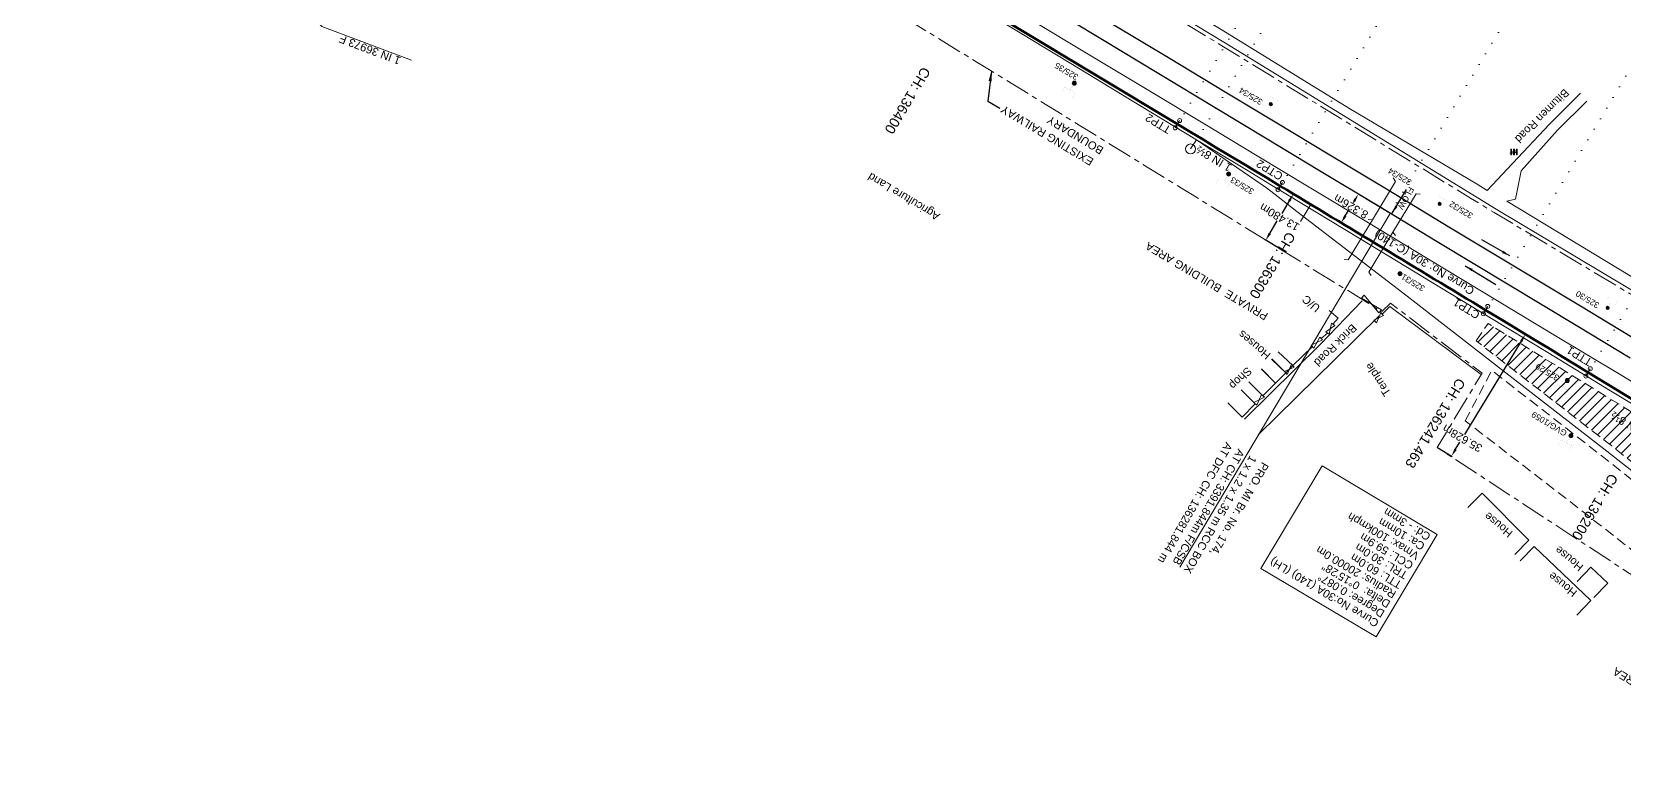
# Model space of a CAD drawing. Header units: metres. Extents: x 560405 to 1249476, y 3385111 to 6787087.
# Drawn here: x 623097.1 to 623495.1, y 3394075.4 to 3394258.8 of the extents above; entities that cross this region are included whole.
import ezdxf

# ---------------------------------------------------------------- set-up
doc = ezdxf.new("R2010")
doc.units = ezdxf.units.M
doc.header["$MEASUREMENT"] = 0
doc.header["$PDSIZE"] = 0.05
for name, pattern in [('ACAD_ISO07W100', [3, 0, -3]), ('CENTER', [2, 1.25, -0.25, 0.25, -0.25]), ('DASHED', [0.75, 0.5, -0.25])]:
    doc.linetypes.add(name, pattern=pattern)
doc.layers.get('Defpoints').update_dxf_attribs({"color": 5, "lineweight": 0})
for name, color, linetype, lineweight in [('Cardinal_Leader', 10, 'Continuous', 0), ('Commercial Building Pucca', 7, 'Continuous', 13), ('Compound Wall', 7, 'Continuous', 13), ('DOTED LINE', 7, 'ACAD_ISO07W100', 18), ('EXISTING BRIDGE DETAILS', 7, 'Continuous', 0), ('Existing IR Track', 143, 'Continuous', 0), ('Existing Railway Boundary', 7, 'CENTER', 0), ('flow direction', 7, 'Continuous', 0), ('Gate', 7, 'Continuous', 13), ('Govt buliding', 7, 'Continuous', 13), ('OHE MAST', 7, 'Continuous', 0), ('OHE MAST TEXT', 7, 'Continuous', 0), ('Parking Area', 7, 'Continuous', 13), ('Proposed Chainage', 10, 'Continuous', 0), ('Proposed Curve_Details', 10, 'Continuous', 0), ('PROPOSED DFCC TRACK', 1, 'Continuous', 0), ('PROPOSED GRADES IN PLAN', 10, 'Continuous', 0), ('Proposed TPTC Chainages', 10, 'Continuous', 0), ('Residential Building Pucca', 7, 'Continuous', 13), ('Side Details', 7, 'Continuous', 13), ('Subroad Edge', 34, 'Continuous', 0), ('Text', 7, 'Continuous', 0), ('Transformer', 7, 'Continuous', 13)]:
    doc.layers.add(name, color=color, linetype=linetype, lineweight=lineweight)
doc.layers.add('Dimension', color=10, linetype='Continuous')
doc.layers.add('OP-3 CH UP', color=7, linetype='Continuous')
doc.styles.add('ARIAL', font='arial.ttf')
doc.styles.get("Standard").update_dxf_attribs({"font": 'arial.ttf'})
doc.styles.add('Style-Arial', font='arial.ttf')
doc.dimstyles.new('ISO-25', dxfattribs={"dimtxt": 2.5, "dimasz": 2.5, "dimexe": 1.25, "dimexo": 0.625, "dimtad": 1, "dimdec": 3, "dimtxsty": 'Standard', "dimcen": 2.5, "dimadec": 0, "dimazin": 0, "dimtfac": 1, "dimtdec": 3, "dimtmove": 0, "dimatfit": 3, "dimfxl": 1, "dimarcsym": 0})
doc.dimstyles.get("Standard").update_dxf_attribs({"dimtxt": 2.5, "dimasz": 2.5, "dimexe": 0.18, "dimexo": 0.0625, "dimgap": 0.09, "dimtad": 0, "dimtih": 1, "dimtoh": 1, "dimdec": 3, "dimzin": 0, "dimdsep": 46, "dimtxsty": 'Standard', "dimcen": 0.09, "dimaunit": 1, "dimadec": 4, "dimazin": 0, "dimtfac": 1, "dimtdec": 3, "dimtofl": 0, "dimtmove": 0, "dimatfit": 3, "dimfxl": 1, "dimtolj": 1, "dimtzin": 0, "dimarcsym": 0})

# ---------------------------------------------------------------- blocks, each defined once
blk = doc.blocks.new('*D9')
at = {"layer": 'Defpoints', "color": 0, "lineweight": 9, "transparency": 16777216}
for p in [(623428.6170079524, 3394218.263405902), (623436.5714836374, 3394213.47607288), (623432.2781755372, 3394206.342452818)]:
    blk.add_point(p, dxfattribs=at)
at = {"layer": 'Dimension', "color": 0, "lineweight": -2, "transparency": 16777216}
for p, q in [((623427.585697192, 3394216.549813735), (623427.3566238331, 3394216.169192948)), ((623436.5179338822, 3394213.508301342), (623428.4627846575, 3394218.356223871)), ((623425.3550106126, 3394212.843378007), (623426.2097941635, 3394214.263658347)), ((623432.224625782, 3394206.374681279), (623424.1694765573, 3394211.222603808))]:
    blk.add_line(p, q, dxfattribs=at)
at = {"layer": 'Dimension', "color": 0, "lineweight": 9, "transparency": 16777216}
for points in [[(623427.3000984977, 3394216.721698862), (623427.8712958865, 3394216.377928609), (623428.6170079524, 3394218.263405902)], [(623425.0694119183, 3394213.015263134), (623425.6406093071, 3394212.67149288), (623424.3236998522, 3394211.12978584)]]:
    blk.add_solid(points, dxfattribs=at)
at = {"layer": 'Dimension', "color": 0, "lineweight": 0, "transparency": 16777216, "insert": (623426.7832089984, 3394215.216425647), "char_height": 2, "attachment_point": 5, "rotation": 150}
blk.add_mtext('\\A1;8.326m', dxfattribs=at)
blk = doc.blocks.new('GT')
at = {"layer": 'Gate'}
for p, q in [((-0.5, -0.5), (-0.5, 0.5)), ((-0.5, 0.5), (0.5, -0.5)), ((0.5, 0.5), (0.5, -0.5))]:
    blk.add_line(p, q, dxfattribs=at)
at = {"layer": 'Gate', "flags": 128}
blk.add_lwpolyline([(0.5, 0.5), (-0.5, -0.5)], dxfattribs=at)
blk = doc.blocks.new('TRF')
at = {"extrusion": (0, 0, -1)}
blk.add_hatch(color=256, dxfattribs=at).paths.add_polyline_path([(0.1767582266911631, -0.3942272861750098), (-0.9752553495927714, 0.08765013104130048), (-0.2196060006826883, -0.03907362920290325), (-0.3825527124572545, 0.4221880746335955), (0.9770701157394797, -0.2905145744298352), (-0.0239549137186259, 0.03747935457795393)])
for p, q in [((-0.6932406839041505, 0.721626304948586), (-0.6932406839041505, -0.721626304948586)), ((-0.519023129818379, 0.721626304948586), (-0.6932406839041505, 0.721626304948586)), ((-0.519023129818379, -0.721626304948586), (-0.519023129818379, 0.721626304948586)), ((0, 0.721626304948586), (0, -0.721626304948586)), ((0.1742175541585311, 0.721626304948586), (0, 0.721626304948586)), ((0.1742175541585311, -0.721626304948586), (0.1742175541585311, 0.721626304948586)), ((0.6965072630991926, 0.721626304948586), (0.6965072630991926, -0.721626304948586)), ((0.8707248171849642, 0.721626304948586), (0.6965072630991926, 0.721626304948586)), ((0.8707248171849642, -0.721626304948586), (0.8707248171849642, 0.721626304948586)), ((-0.6932406839041505, -0.721626304948586), (-0.519023129818379, -0.721626304948586)), ((0, -0.721626304948586), (0.1742175541585311, -0.721626304948586)), ((0.6965072630991926, -0.721626304948586), (0.8707248171849642, -0.721626304948586))]:
    blk.add_line(p, q)
at = {"flags": 128}
blk.add_lwpolyline([(0.2196060006826883, -0.03907362920290325), (0.3825527124572545, 0.4221880746335955), (-0.9770701157394797, -0.2905145744298352), (0.0239549137186259, 0.03747935457795393), (-0.1767582266911631, -0.3942272861750098), (0.9752553495927714, 0.08765013104130048), (0.2196060006826883, -0.03907362920290325)], close=True, dxfattribs=at)
blk = doc.blocks.new('OHE MAST')
h = blk.add_hatch(color=256)
edge = h.paths.add_edge_path()
edge.add_arc((0, 0), 0.4115136487034073, 0, 360)
at = {"lineweight": 13, "const_width": 0.008, "flags": 128}
for points in [[(1.200000000093132, 2.8), (1.200000000093132, 1.6), (-1.199999999906868, 1.6), (-1.199999999906868, 2.8)], [(9.313225746154786e-11, 1.6), (0, 0)]]:
    blk.add_lwpolyline(points, dxfattribs=at)
blk.add_circle((0, 0), 0.4115136487034073)
blk = doc.blocks.new('*D68')
at = {"layer": 'Defpoints', "color": 0, "lineweight": 9, "transparency": 16777216}
for p in [(623412.3796749451, 3394218.323770304), (623416.7319060299, 3394215.719952322), (623409.8111589593, 3394204.152058275)]:
    blk.add_point(p, dxfattribs=at)
at = {"layer": 'Dimension', "color": 0, "lineweight": -2, "transparency": 16777216}
for p, q in [((623411.3528649717, 3394216.607477415), (623409.4901885147, 3394213.494049966)), ((623416.6782718771, 3394215.752040133), (623412.2252085852, 3394218.416183201)), ((623406.485737848, 3394208.472169145), (623408.3484143048, 3394211.585596594)), ((623409.7575248065, 3394204.184146087), (623405.3044615146, 3394206.848289154))]:
    blk.add_line(p, q, dxfattribs=at)
at = {"layer": 'Dimension', "color": 0, "lineweight": 9, "transparency": 16777216}
for points in [[(623411.0668161571, 3394216.778612411), (623411.6389137863, 3394216.43634242), (623412.3796749451, 3394218.323770304)], [(623406.1996890333, 3394208.643304141), (623406.7717866625, 3394208.30103415), (623405.4589278746, 3394206.755876257)]]:
    blk.add_solid(points, dxfattribs=at)
at = {"layer": 'Dimension', "color": 0, "lineweight": 0, "transparency": 16777216, "insert": (623408.9193014092, 3394212.539823281), "char_height": 2, "attachment_point": 5, "rotation": 150}
blk.add_mtext('\\A1;13.480m', dxfattribs=at)
blk = doc.blocks.new('*D97')
at = {"layer": 'Defpoints', "color": 0, "lineweight": 9, "transparency": 16777216}
for p in [(623466.8258189252, 3394185.434459459), (623470.3829859307, 3394183.275620807), (623448.3410998343, 3394154.976772036)]:
    blk.add_point(p, dxfattribs=at)
at = {"layer": 'Dimension', "color": 0, "lineweight": -2, "transparency": 16777216}
for p, q in [((623466.8792489404, 3394185.402032873), (623470.5368643741, 3394183.182232239)), ((623469.3453351781, 3394181.565860322), (623455.1778916894, 3394158.221845018)), ((623452.9359175924, 3394154.52769387), (623454.0239262711, 3394156.320430242)), ((623448.3945298495, 3394154.94434545), (623452.0521452832, 3394152.724544817))]:
    blk.add_line(p, q, dxfattribs=at)
at = {"layer": 'Dimension', "color": 0, "lineweight": 9, "transparency": 16777216}
for points in [[(623469.0603750972, 3394181.738802114), (623469.6302952587, 3394181.39291853), (623470.3829859307, 3394183.275620807)], [(623452.6509575115, 3394154.700635661), (623453.220877673, 3394154.354752077), (623451.8982668398, 3394152.817933384)]]:
    blk.add_solid(points, dxfattribs=at)
at = {"layer": 'Dimension', "color": 0, "lineweight": 0, "transparency": 16777216, "insert": (623454.6009089802, 3394157.27113763), "char_height": 2, "attachment_point": 5, "rotation": 150}
blk.add_mtext('\\A1;35.628m', dxfattribs=at)

msp = doc.modelspace()

# ---------------------------------------------------------------- hatches: boundary and pattern name
at = {"lineweight": 18}
h = msp.add_hatch(color=3, dxfattribs=at)
edge = h.paths.add_edge_path()
edge.add_arc((623357.6093719454, 3394246.01010597), 0.514392060879259, 0, 360)
h = msp.add_hatch(color=3, dxfattribs=at)
edge = h.paths.add_edge_path()
edge.add_arc((623396.1829607941, 3394223.317265924), 0.514392060879259, 0, 360)
h = msp.add_hatch(color=3, dxfattribs=at)
edge = h.paths.add_edge_path()
edge.add_arc((623439.0309902263, 3394198.40465457), 0.514392060879259, 0, 360)
h = msp.add_hatch(color=3, dxfattribs=at)
edge = h.paths.add_edge_path()
edge.add_arc((623480.8366109167, 3394171.731099901), 0.514392060879259, 0, 360)
h = msp.add_hatch(color=3, dxfattribs=at)
edge = h.paths.add_edge_path()
edge.add_arc((623481.7518559737, 3394157.940308616), 0.514392060879259, 0, 360)
at = {"layer": 'Govt buliding', "linetype": 'ByBlock', "lineweight": 9, "ltscale": 5}
h = msp.add_hatch(dxfattribs=at)
h.set_pattern_fill('ANSI31', color=3, scale=15)
h.set_pattern_definition([(45, (0, 0), (-1.325825214724777, 1.325825214724777), [])])
h.paths.add_polyline_path([(623458.0680152801, 3394181.622502176), (623461.0571042179, 3394185.984876989), (623475.1363684746, 3394177.247838519), (623503.1398437732, 3394160.042306666), (623502.661579722, 3394159.165865742), (623504.6943181307, 3394158.101699348), (623505.2726488577, 3394158.766575351), (623519.4121443074, 3394149.102906293), (623527.1370616268, 3394143.068639508), (623526.5192566382, 3394142.304623176), (623528.196140881, 3394141.175660041), (623528.7290472529, 3394141.781754964), (623556.86400936, 3394118.367936787), (623616.082105588, 3394062.750831339), (623629.1186178749, 3394051.296045637), (623640.1208792871, 3394042.485562772), (623645.5871754248, 3394038.33802173), (623641.6708987512, 3394032.658253138), (623635.9844496456, 3394037.428216964), (623625.387178572, 3394046.531634307), (623611.9735666673, 3394058.139310468), (623550.429601203, 3394108.930259578), (623518.7904525016, 3394134.148665678), (623491.9433651915, 3394155.380550733)])
h.paths.add_polyline_path([(623658.8212379564, 3394029.38494824), (623657.7900551736, 3394027.649811267), (623654.614783759, 3394026.07348093), (623652.921991836, 3394029.059050402), (623654.7809827263, 3394032.131150343), (623647.6503977772, 3394036.97788063), (623645.6039547437, 3394038.374896341), (623641.6668080915, 3394032.631570784), (623644.1940056148, 3394030.405288259), (623664.1129628763, 3394013.121254528), (623689.0677309616, 3393992.470781322), (623713.307707263, 3393974.817618228), (623784.8402257072, 3393927.129850082), (623810.2693961823, 3393910.517230429), (623832.5840926196, 3393901.945806678), (623862.5122355503, 3393887.266174052), (623890.912714417, 3393892.838603091), (623889.817035122, 3393909.304277948), (623884.2944139183, 3393905.332340769), (623859.3246408765, 3393911.106499647), (623830.0023638975, 3393927.407153139), (623825.8357356987, 3393920.576801611), (623821.7025972786, 3393922.947309389), (623825.6295488635, 3393929.838060625), (623823.2756347893, 3393931.146633548), (623798.737409841, 3393944.84215207), (623743.6271722581, 3393976.499087375), (623743.1984901079, 3393976.752178536), (623740.6945711614, 3393972.714788428), (623736.6761683214, 3393975.332079706), (623738.9863329546, 3393979.239008807), (623724.2904264034, 3393987.915376742), (623696.4610217583, 3394004.969812001), (623669.8452939779, 3394021.891786516)])

# ---------------------------------------------------------------- linework, layer by layer
at = {"color": 3, "lineweight": 18, "const_width": 0.009999999999999998, "flags": 128}
for points in [[(623354.5217977841, 3394243.781454854), (623355.2938873933, 3394245.067486593), (623357.8659508727, 3394243.523307375), (623357.0938612635, 3394242.237275635)], [(623356.579919133, 3394244.295396984), (623357.6093719454, 3394246.01010597)], [(623393.0953866328, 3394221.088614807), (623393.867476242, 3394222.374646547), (623396.4395397214, 3394220.830467329), (623395.6674501122, 3394219.544435589)], [(623395.1535079817, 3394221.602556938), (623396.1829607941, 3394223.317265924)], [(623435.9434160651, 3394196.176003454), (623436.7155056742, 3394197.462035194), (623439.2875691536, 3394195.917855975), (623438.5154795444, 3394194.631824235)], [(623438.0015374139, 3394196.689945584), (623439.0309902263, 3394198.40465457)], [(623477.7490367554, 3394169.502448784), (623478.5211263646, 3394170.788480524), (623481.0931898439, 3394169.244301306), (623480.3211002348, 3394167.958269566)], [(623479.8071581043, 3394170.016390915), (623480.8366109167, 3394171.731099901)], [(623478.6642818125, 3394155.711657499), (623479.4363714217, 3394156.997689239), (623482.008434901, 3394155.453510021), (623481.2363452918, 3394154.167478281)], [(623480.7224031613, 3394156.22559963), (623481.7518559737, 3394157.940308616)]]:
    msp.add_lwpolyline(points, dxfattribs=at)
at = {"color": 3, "lineweight": 18}
for centre in [(623357.6093719454, 3394246.01010597), (623396.1829607941, 3394223.317265924), (623439.0309902263, 3394198.40465457), (623480.8366109167, 3394171.731099901), (623481.7518559737, 3394157.940308616)]:
    msp.add_circle(centre, 0.514392060879259, dxfattribs=at)
at = {"layer": 'Cardinal_Leader', "linetype": 'Continuous', "lineweight": 13}
for p, q in [((623382.8522281876, 3394234.861563475), (623383.940304268, 3394236.682322013)), ((623408.5623381318, 3394219.402255546), (623409.6504142123, 3394221.223014084)), ((623459.8684549829, 3394188.412475342), (623460.9565310633, 3394190.233233881)), ((623485.5165691314, 3394172.850529397), (623486.6046452118, 3394174.671287936))]:
    msp.add_line(p, q, dxfattribs=at)
for centre in [(623383.940304268, 3394236.682322013), (623382.8522281876, 3394234.861563475), (623408.5623381318, 3394219.402255546), (623409.6504142123, 3394221.223014084), (623459.8684549829, 3394188.412475342), (623460.9565310633, 3394190.233233881), (623485.5165691314, 3394172.850529397), (623486.6046452118, 3394174.671287936)]:
    msp.add_circle(centre, 0.5, dxfattribs=at)
at = {"layer": 'Commercial Building Pucca', "flags": 128}
msp.add_lwpolyline([(623399.3165988425, 3394169.414517052), (623402.8510495354, 3394165.879445066), (623399.5600111273, 3394162.588985061), (623396.0255604343, 3394166.124057047)], dxfattribs=at)
at = {"layer": 'Compound Wall', "lineweight": 20, "flags": 128}
for points in [[(623422.2810687433, 3394185.769806634), (623423.5951900388, 3394187.315135177), (623421.301736129, 3394189.238556449)], [(623434.0321374411, 3394188.968926551), (623434.5664769238, 3394188.291255734), (623436.5039265131, 3394190.214386586), (623459.3590578042, 3394173.252966736)], [(623412.2342791742, 3394175.43853905), (623417.1588110629, 3394180.186929211)], [(623419.3310095023, 3394182.209606808), (623420.8941627209, 3394183.578186001)]]:
    msp.add_lwpolyline(points, dxfattribs=at)
at = {"layer": 'Compound Wall', "flags": 128}
for points in [[(623422.2810687433, 3394185.769806634), (623423.5951900388, 3394187.315135177), (623421.301736129, 3394189.238556449)], [(623434.0321374411, 3394188.968926551), (623434.5664769238, 3394188.291255734), (623436.5039265131, 3394190.214386586), (623459.3590578042, 3394173.252966736)], [(623412.2342791742, 3394175.43853905), (623417.1588110629, 3394180.186929211)], [(623419.3310095023, 3394182.209606808), (623420.8941627209, 3394183.578186001)]]:
    msp.add_lwpolyline(points, dxfattribs=at)
at = {"layer": 'DOTED LINE', "color": 1, "linetype": 'ACAD_ISO07W100', "lineweight": 18}
for p, q in [((623383.5044107252, 3394235.70991367), (623462.9355586021, 3394368.553814527)), ((623409.2145206694, 3394220.250605741), (623488.6818750221, 3394353.155059789)), ((623460.5206370357, 3394189.260825831), (623540.1218034229, 3394322.389072599)), ((623486.168751669, 3394173.698879593), (623565.8676595181, 3394306.99059318))]:
    msp.add_line(p, q, dxfattribs=at)
at = {"layer": 'DOTED LINE', "color": 3, "linetype": 'ACAD_ISO07W100', "lineweight": 18}
msp.add_line((623388.2647899864, 3394231.795869887), (623468.1658191748, 3394365.425619469), dxfattribs=at)
at = {"layer": 'DOTED LINE', "linetype": 'ACAD_ISO07W100', "lineweight": 18}
msp.add_line((623436.571483637, 3394213.476072879), (623503.0936098455, 3394324.730397852), dxfattribs=at)
at = {"layer": 'EXISTING BRIDGE DETAILS', "linetype": 'Continuous', "lineweight": 0, "flags": 128}
msp.add_lwpolyline([(623436.5714836373, 3394213.47607288), (623383.986745983, 3394125.109156886)], dxfattribs=at)
at = {"layer": 'Existing IR Track', "color": 3, "linetype": 'ByBlock', "lineweight": 18, "ltscale": 5}
msp.add_line((623388.156645489, 3394231.857898961), (623386.6786709739, 3394229.582826375), dxfattribs=at)
at = {"layer": 'Existing IR Track', "color": 0, "lineweight": 25, "flags": 128}
for points in [[(623498.9451109372, 3394181.332558323), (623484.1224369826, 3394190.272020248), (623468.2942980247, 3394199.806617048), (623451.2428613177, 3394210.078124555), (623436.034592228, 3394219.265336087), (623421.4774508027, 3394228.059204839), (623408.2734488222, 3394236.010052959), (623395.3104866368, 3394243.815733762), (623381.1294517416, 3394252.333638309), (623367.0607036196, 3394260.785375041), (623351.5872233054, 3394270.115437117), (623336.2021654539, 3394279.392183177), (623319.4197779399, 3394289.458168398), (623302.7674582918, 3394299.446099759), (623285.8057271014, 3394309.628632446), (623268.8587253853, 3394319.802322726), (623252.4539103071, 3394329.694487956), (623234.2885045728, 3394340.616855528), (623218.6493745635, 3394350.020241834), (623202.2518657984, 3394359.889084416), (623185.7558990519, 3394369.817201674), (623170.685280428, 3394378.882504553), (623155.4348915105, 3394388.055932587), (623148.0363806798, 3394392.509284088)], [(623496.5432203303, 3394177.344067806), (623483.4488954392, 3394185.241247759), (623465.8918365845, 3394195.818176899), (623448.3360746335, 3394206.395654611), (623433.616388593, 3394215.254571507), (623418.897866169, 3394224.112791971), (623405.8624373807, 3394232.00304524), (623392.8243810043, 3394239.894887196), (623378.7372992904, 3394248.363042777), (623364.6306826121, 3394256.844173355), (623349.2120135631, 3394266.169269849), (623333.7909979534, 3394275.495783924), (623317.0747321502, 3394285.562069289), (623300.3598686918, 3394295.627474268), (623283.5005263787, 3394305.79868339), (623266.6407072449, 3394315.970177799), (623247.6881429115, 3394327.393063248), (623232.0002598757, 3394336.819655931), (623216.3135776536, 3394346.24552641), (623199.9609068302, 3394356.085328638), (623183.6076030878, 3394365.925512148), (623168.3927687891, 3394375.077596519), (623153.1780955123, 3394384.229584922), (623148.9028149341, 3394386.799256149)]]:
    msp.add_lwpolyline(points, dxfattribs=at)
at = {"layer": 'Existing IR Track', "color": 3, "lineweight": 18, "ltscale": 5, "flags": 128}
for points in [[(623507.2347956186, 3394165.253080193), (623494.0384571789, 3394173.191963363), (623478.282206681, 3394182.670874594), (623463.3909649737, 3394191.663503902), (623446.1587083993, 3394202.069831699), (623431.120845053, 3394211.112827645), (623416.2852051321, 3394220.034120963), (623403.3519342851, 3394227.836302091), (623390.2412052166, 3394235.745532766), (623376.2174039899, 3394244.179860362), (623361.9306751294, 3394252.773610392), (623346.667839191, 3394261.951494585), (623330.7690646386, 3394271.511838042), (623314.5292601492, 3394281.332379617), (623297.8875563799, 3394291.394042275), (623280.6992991335, 3394301.191345633), (623263.619249578, 3394310.900861629), (623250.693801384, 3394317.150750711), (623248.3289515141, 3394318.242263142), (623228.667762032, 3394328.81556458)], [(623504.6081954942, 3394161.292160103), (623491.6257915806, 3394169.176041076), (623475.9589386209, 3394178.690118241), (623461.038778805, 3394187.756749666), (623428.8167273011, 3394207.28167982), (623414.4595965779, 3394215.952908947), (623406.5078788453, 3394220.826894775), (623401.0894978985, 3394224.083887288), (623388.156645489, 3394231.857898961), (623373.9890550671, 3394240.47087954), (623359.0722168451, 3394249.540538401), (623344.5091646746, 3394258.36339786), (623328.4202700611, 3394268.110592558)], [(623809.1438003819, 3393908.775179293), (623782.06792042, 3393926.901374321), (623731.8703738687, 3393960.171133539), (623712.2911921886, 3393973.383111793), (623689.7495871636, 3393989.820404795), (623663.8868034903, 3394011.03271835), (623643.2631010534, 3394028.858805479), (623624.7971180639, 3394044.832206314), (623604.959014571, 3394061.924895937), (623578.998838786, 3394083.601940108), (623552.592585447, 3394105.185923439), (623517.7225915947, 3394132.8203357), (623490.6996134087, 3394154.061613282), (623462.919447987, 3394175.651973695), (623440.7907308077, 3394192.78738604), (623413.2762678739, 3394213.946348425), (623408.5689926709, 3394217.587988138), (623405.6454589413, 3394219.835959021), (623388.156645489, 3394231.857898961)]]:
    msp.add_lwpolyline(points, dxfattribs=at)
at = {"layer": 'Existing IR Track', "color": 3, "linetype": 'ByBlock', "lineweight": 18, "ltscale": 5}
msp.add_circle((623386.6786709739, 3394229.582826375), 1.248711153502879, dxfattribs=at)
at = {"layer": 'Existing Railway Boundary', "color": 36, "lineweight": 20, "ltscale": 5, "flags": 128}
for points in [[(624082.2371695788, 3393876.921731371), (623994.8138050494, 3393929.607001723), (623900.9850642501, 3393986.069471954), (623823.028212359, 3394031.635950196), (623721.9958888824, 3394090.938696089), (623703.5820726731, 3394071.720798795), (623686.317371346, 3394080.898709184), (623656.2731703223, 3394098.554994957), (623627.6506196207, 3394115.883566867), (623596.3992203777, 3394133.771159018), (623561.6082921373, 3394154.580085846), (623519.2318422336, 3394180.278673619), (623495.4508914911, 3394194.045060242), (623462.5543491652, 3394213.710776341), (623456.6765889651, 3394217.301238475), (623394.9081280845, 3394255.128920462), (623364.5309454349, 3394273.60224325), (623333.4731016476, 3394292.888719044), (623302.854263835, 3394310.205577276), (623273.9451289517, 3394327.717889267), (623208.1342588778, 3394368.658706711), (623199.8718758787, 3394371.727997328), (623158.3770653843, 3394398.369207371), (623154.667221283, 3394400.557080649)], [(623255.5707045977, 3394299.111479307), (623434.4520046992, 3394188.98171626)], [(623896.7308838094, 3393859.431307592), (623890.283055863, 3393862.922006265), (623831.2931557187, 3393899.529088842), (623813.4381070813, 3393874.849733418), (623799.0092650767, 3393884.323155005), (623768.0369889155, 3393904.270697068), (623727.110208591, 3393929.366827171), (623684.5072687882, 3393956.020945671), (623638.7858217676, 3393984.454269639), (623582.9856188457, 3394019.019746067), (623573.99594478, 3394028.086076182), (623584.2243217794, 3394038.282289643), (623600.4930299452, 3394054.930070755), (623586.6102661112, 3394063.649121384), (623555.5992213528, 3394082.962753391), (623536.8330694396, 3394094.650284562), (623516.3188068263, 3394109.430171281), (623509.1113805786, 3394115.17168313), (623448.3410998342, 3394154.976772036), (623459.532514897, 3394173.540691158), (623436.6743782178, 3394191.060989248), (623434.4520046989, 3394188.981716259)]]:
    msp.add_lwpolyline(points, dxfattribs=at)
at = {"layer": 'OP-3 CH UP', "color": 40, "lineweight": 9, "true_color": 0xf8d731}
for radius in [8763.390204008203, 8182.523579919245, 7294.120923781302]:
    msp.add_circle((624059.7714463129, 3393874.418761324), radius, dxfattribs=at)
at = {"layer": 'Parking Area', "color": 3, "linetype": 'DASHED', "lineweight": 18, "ltscale": 5, "flags": 128}
for points in [[(623458.0680152801, 3394181.622502176), (623461.0571042179, 3394185.984876989), (623475.1363684746, 3394177.247838519), (623503.1398437732, 3394160.042306666), (623502.661579722, 3394159.165865742), (623504.6943181307, 3394158.101699348), (623505.2726488577, 3394158.766575351), (623519.4121443074, 3394149.102906293), (623527.1370616268, 3394143.068639508), (623526.5192566382, 3394142.304623176), (623528.196140881, 3394141.175660041), (623528.7290472529, 3394141.781754964), (623556.86400936, 3394118.367936787), (623616.082105588, 3394062.750831339), (623629.1186178749, 3394051.296045637), (623640.1208792871, 3394042.485562772), (623645.5871754248, 3394038.33802173), (623641.6708987512, 3394032.658253138), (623635.9844496456, 3394037.428216964), (623625.387178572, 3394046.531634307), (623611.9735666673, 3394058.139310468), (623550.429601203, 3394108.930259578), (623518.7904525016, 3394134.148665678), (623491.9433651915, 3394155.380550733), (623458.0680152801, 3394181.622502176)], [(623458.0680152801, 3394181.622502176), (623461.0571042179, 3394185.984876989), (623475.1363684746, 3394177.247838519), (623503.1398437732, 3394160.042306666), (623502.661579722, 3394159.165865742), (623504.6943181307, 3394158.101699348), (623505.2726488577, 3394158.766575351), (623519.4121443074, 3394149.102906293), (623527.1370616268, 3394143.068639508), (623526.5192566382, 3394142.304623176), (623528.196140881, 3394141.175660041), (623528.7290472529, 3394141.781754964), (623556.86400936, 3394118.367936787), (623616.082105588, 3394062.750831339), (623629.1186178749, 3394051.296045637), (623640.1208792871, 3394042.485562772), (623645.5871754248, 3394038.33802173), (623641.6708987512, 3394032.658253138), (623635.9844496456, 3394037.428216964), (623625.387178572, 3394046.531634307), (623611.9735666673, 3394058.139310468), (623550.429601203, 3394108.930259578), (623518.7904525016, 3394134.148665678), (623491.9433651915, 3394155.380550733), (623458.0680152801, 3394181.622502176)], [(623455.3614494539, 3394161.626129474), (623462.0061193145, 3394174.229816271), (623489.547746688, 3394152.817614817), (623516.7796708356, 3394131.318369302), (623550.8783141318, 3394104.263358652), (623582.104855837, 3394078.78150673), (623599.176733413, 3394064.493969347), (623605.1359527697, 3394059.504169819), (623600.7860949403, 3394055.146098439), (623595.3785906112, 3394058.502765552), (623576.1193744228, 3394070.50393181), (623543.3946115208, 3394092.408330163), (623507.3355702875, 3394121.296254378), (623481.0956626473, 3394141.810980569), (623455.3614494539, 3394161.626129474)], [(623455.3614494539, 3394161.626129474), (623462.0061193145, 3394174.229816271), (623489.547746688, 3394152.817614817), (623516.7796708356, 3394131.318369302), (623550.8783141318, 3394104.263358652), (623582.104855837, 3394078.78150673), (623599.176733413, 3394064.493969347), (623605.1359527697, 3394059.504169819), (623600.7860949403, 3394055.146098439), (623595.3785906112, 3394058.502765552), (623576.1193744228, 3394070.50393181), (623543.3946115208, 3394092.408330163), (623507.3355702875, 3394121.296254378), (623481.0956626473, 3394141.810980569), (623455.3614494539, 3394161.626129474)]]:
    msp.add_lwpolyline(points, close=True, dxfattribs=at)
at = {"layer": 'Proposed Chainage', "linetype": 'Continuous', "lineweight": 0, "flags": 128}
msp.add_lwpolyline([(623414.1513060736, 3394211.437370874), (623416.7319060301, 3394215.719952323)], dxfattribs=at)
at = {"layer": 'Proposed Curve_Details'}
msp.add_lwpolyline([(623433.0836856388, 3394107.646760149), (623404.2658242302, 3394124.754949792), (623419.5408401837, 3394150.370323475), (623448.3587015924, 3394133.262133833)], close=True, dxfattribs=at)
at = {"layer": 'PROPOSED DFCC TRACK', "color": 1, "linetype": 'Continuous', "lineweight": 50, "flags": 128}
msp.add_lwpolyline([(623885.9910178563, 3393930.967058367), (623486.0606071716, 3394173.760908667), (623482.8550395165, 3394175.706960376), (623479.6494689924, 3394177.652911009), (623476.4438072556, 3394179.598711377), (623473.2380087133, 3394181.544286344), (623470.0320277885, 3394183.489560758), (623466.8258189253, 3394185.434459459), (623463.6193365945, 3394187.378907269), (623460.4124925383, 3394189.322854905, 0.000749237953377329), (623409.106376172, 3394220.312634815), (623405.8933730838, 3394222.24638567), (623402.680095625, 3394224.179583589), (623399.4665463408, 3394226.112329624), (623396.2527705863, 3394228.044699059), (623393.0388136859, 3394229.976767195), (623389.8247209446, 3394231.908609346), (623386.6105376512, 3394233.840300834), (623383.3962662278, 3394235.771942744), (623142.9417009781, 3394380.273742654)], format="xyb", dxfattribs=at)
at = {"layer": 'PROPOSED DFCC TRACK', "color": 7, "linetype": 'Continuous', "lineweight": 20, "flags": 128}
for points in [[(623437.2831874215, 3394222.348376196), (623437.890448771, 3394221.488724671), (623432.1163248523, 3394211.892766921), (623431.068334121, 3394211.990145144)], [(623444.0754406545, 3394218.26131028), (623443.0314905993, 3394218.395233291), (623437.2573666807, 3394208.799275541), (623437.8646280302, 3394207.939624016)]]:
    msp.add_lwpolyline(points, dxfattribs=at)
at = {"layer": 'PROPOSED DFCC TRACK', "linetype": 'Continuous', "lineweight": 20, "flags": 128}
for points in [[(623432.1163248523, 3394211.892766921), (623426.0897070016, 3394201.877192077), (623425.0417162701, 3394201.974570299)], [(623437.2573666807, 3394208.799275541), (623431.2307488299, 3394198.783700697), (623431.8380101793, 3394197.924049172)]]:
    msp.add_lwpolyline(points, dxfattribs=at)
at = {"layer": 'PROPOSED GRADES IN PLAN', "linetype": 'Continuous', "lineweight": 0, "flags": 128}
msp.add_lwpolyline([(623191.9711481177, 3394251.734773372), (623169.5752079196, 3394260.202735692), (623153.8636613633, 3394275.62639288)], dxfattribs=at)
at = {"layer": 'Residential Building Pucca', "flags": 128}
for points in [[(623406.9754369226, 3394177.1598379), (623410.4919044113, 3394173.606876875), (623407.9389980974, 3394171.080192233), (623404.4225306088, 3394174.633153257)], [(623408.6123416714, 3394178.883919199), (623412.2342791742, 3394175.43853905), (623410.4919044113, 3394173.606876875), (623406.8699669085, 3394177.052257023)], [(623404.3836741719, 3394174.594270694), (623407.9389980974, 3394171.080192233), (623404.779715151, 3394167.883828129), (623401.2243912251, 3394171.39790659)], [(623456.0044625896, 3394139.997667266), (623459.5375310673, 3394143.534120683), (623471.2567362895, 3394131.826132578), (623467.7236678117, 3394128.28967916)], [(623469.1069384519, 3394126.66763126), (623472.5639656953, 3394130.278453643), (623486.7051125712, 3394116.739618213), (623483.2480853278, 3394113.128795831)], [(623483.2934242665, 3394121.477002705), (623486.7447442563, 3394125.093280623), (623490.9518324005, 3394121.078100445), (623487.5005124108, 3394117.461822527)]]:
    msp.add_lwpolyline(points, dxfattribs=at)
at = {"layer": 'Subroad Edge', "lineweight": 15, "flags": 128}
for points in [[(623230.286027283, 3394364.842631132), (623257.2787074363, 3394342.129149951), (623304.8726557777, 3394313.660655441), (623335.1804165905, 3394296.009199084), (623366.0415362631, 3394276.570600636), (623394.757260341, 3394259.174522289), (623426.238439798, 3394239.787141125), (623458.3511702301, 3394220.752026552), (623460.8456420103, 3394219.183154567), (623467.1428590463, 3394225.990821032), (623476.3744168567, 3394235.748150786), (623484.1797750478, 3394243.546345246)], [(623228.1307016404, 3394362.178049048), (623255.4111235288, 3394340.114419929), (623303.3595796598, 3394311.068641609), (623333.9832304984, 3394293.749061311), (623365.0545266303, 3394274.454231803), (623395.4290553882, 3394255.98252293), (623457.1983659823, 3394218.15432057), (623463.0674589145, 3394214.569099349)], [(623465.6969003866, 3394216.532803307), (623467.8610043755, 3394217.031436271), (623469.3010555465, 3394224.128594518), (623478.4285557476, 3394234.315565497), (623485.6908627008, 3394241.53346673)], [(623465.6969003866, 3394216.532803307), (623496.969710024, 3394197.620387843), (623521.462053196, 3394182.853684314), (623564.8523375597, 3394157.951719475), (623600.9502644527, 3394135.215617977), (623658.5193388263, 3394101.961895606), (623687.8621174329, 3394084.519680415), (623705.5652024961, 3394075.444540039), (623705.5969775429, 3394075.429002183)], [(623463.0674589145, 3394214.569099349), (623495.9579686661, 3394194.906989552), (623519.7416605781, 3394181.139016113), (623562.1242174817, 3394155.436724838), (623596.9042989813, 3394134.634285593), (623628.1580251466, 3394116.745361564), (623656.7854729105, 3394099.41382489), (623686.8056231564, 3394081.771673207), (623704.0514687115, 3394072.60378654)], [(623400.1368549905, 3394162.030219279), (623419.1713568919, 3394180.811966674), (623429.5634947837, 3394191.673902975)], [(623403.5500596123, 3394158.187322161), (623422.7139927618, 3394177.001822564), (623433.8001782065, 3394187.897948043)]]:
    msp.add_lwpolyline(points, dxfattribs=at)

# ---------------------------------------------------------------- block references
at = {"layer": 'Gate'}
for p, xscale, yscale, zscale, rotation in [((623431.9028700696, 3394190.818626253), 5.640981661393299, 0.9997814888905844, 2.374815581099357, 139.2838740161103), ((623431.9028700696, 3394190.818626253), 5.640981661393299, 0.9997814888905844, 2.374815581099357, 139.2838740161103), ((623433.6911850956, 3394187.375042435), 2.534231714118231, 0.9997814888905844, 1.591753107845203, 226.2838740168132), ((623433.6911850956, 3394187.375042435), 2.534231714118231, 0.9997814888905844, 1.591753107845203, 226.2838740168132), ((623421.5876157322, 3394184.673996318), 2.593590043959979, 0.9997814888905844, 1.6102867184828, 57.28387401479781), ((623421.5876157322, 3394184.673996318), 2.593590043959979, 0.9997814888905844, 1.6102867184828, 57.28387401479781), ((623418.2449102828, 3394181.198268009), 2.968108946312074, 0.9997814888905844, 1.722631818333026, 43.28387401266793), ((623418.2449102828, 3394181.198268009), 2.968108946312074, 0.9997814888905844, 1.722631818333026, 43.28387401266793), ((623411.3630917928, 3394174.522707962), 2.528014267939174, 0.9997814888905843, 1.589799317126809, 46.28387401179926), ((623411.3630917928, 3394174.522707962), 2.528014267939174, 0.9997814888905843, 1.589799317126809, 46.28387401179926), ((623403.8153823431, 3394166.881636598), 2.78160071191562, 0.9997814888905844, 1.667630924772657, 46.28387401681439)]:
    msp.add_blockref('GT', p, dxfattribs=dict(at, xscale=xscale, yscale=yscale, zscale=zscale, rotation=rotation))
at = {"layer": 'OHE MAST', "color": 2, "rotation": 329.0208306544455}
for p in [(623406.7138238588, 3394240.794207803), (623448.9424757394, 3394215.870087016), (623490.9357746573, 3394189.871250748)]:
    msp.add_blockref('OHE MAST', p, dxfattribs=at)
at = {"layer": 'Transformer'}
msp.add_blockref('TRF', (623467.4391249494, 3394228.800759536), dxfattribs=at)

# ---------------------------------------------------------------- texts
at = {"layer": 'EXISTING BRIDGE DETAILS', "color": 10, "style": 'ARIAL'}
for s, p in [('AT DFC CH: 136281.844 m', (623395.5459175148, 3394156.509109352)), ('AT CH: 3391.844m F/CSB', (623398.5635176318, 3394154.846360575)), ('1 x 1.2 x 1.35 m RCC BOX', (623401.5811177489, 3394153.183611799)), ('PRO. MI Br. No. 174,', (623404.5987178658, 3394151.520863022))]:
    msp.add_text(s, height=2, rotation=240, dxfattribs=at).set_placement(p)
at = {"layer": 'Existing IR Track', "color": 3, "linetype": 'DASHED', "lineweight": 18, "ltscale": 5, "style": 'ARIAL'}
msp.add_text('1 IN 8½', height=2, rotation=149, dxfattribs=at).set_placement((623397.1745545977, 3394225.484056917))
at = {"layer": 'Existing Railway Boundary', "color": 36, "linetype": 'Continuous', "ltscale": 5}
for s, p in [('EXISTING RAILWAY', (623362.6431158717, 3394226.998728782)), ('BOUNDARY', (623365.1464769342, 3394229.8108722))]:
    msp.add_text(s, height=2, rotation=149, dxfattribs=at).set_placement(p)
at = {"layer": 'OHE MAST TEXT', "color": 3, "lineweight": 18, "style": 'ARIAL'}
for s, p in [('325/35', (623358.8025203458, 3394247.984994553)), ('325/33', (623402.6799667653, 3394219.395447112)), ('325/31', (623445.4091541433, 3394195.183840248)), ('325/29', (623478.9676993594, 3394172.832276819)), ('GVG/1059', (623480.9452908331, 3394158.979682352))]:
    msp.add_text(s, height=1.5, rotation=149, dxfattribs=at).set_placement(p)
at = {"layer": 'OHE MAST TEXT', "style": 'ARIAL'}
for s, rotation, p in [('325/34', 149, (623404.8826993593, 3394241.76327682)), ('325/34', 149, (623442.1296017948, 3394221.667472857)), ('FLOW', 240.893616351718, (623441.323801405, 3394220.272717679)), ('325/32', 149, (623457.4046475608, 3394213.355488817)), ('325/30', 149, (623489.0286993594, 3394190.961276819))]:
    msp.add_text(s, height=1.5, rotation=rotation, dxfattribs=at).set_placement(p)
at = {"layer": 'Parking Area', "color": 3, "linetype": 'DASHED', "lineweight": 18, "ltscale": 5}
msp.add_text('1 IN 8½', height=2, rotation=149, dxfattribs=at).set_placement((623500.8331849049, 3394159.053431663))
at = {"layer": 'Proposed Chainage', "color": 1, "lineweight": 0, "char_height": 2.5, "attachment_point": 4, "line_spacing_factor": 0.6, "style": 'Style-Arial'}
for s, insert, rotation in [('CH: 136400', (623320.725064832, 3394249.684082845), 238.99612735549255), ('CH: 136300', (623411.9634283042, 3394208.472619501), 238.92765381389123), ('CH: 136241.463', (623454.4391278994, 3394171.917076001), 238.73847097683472), ('CH: 136200', (623492.5743739572, 3394148.081922988), 238.73847097683472)]:
    msp.add_mtext(s, dxfattribs=dict(at, insert=insert, rotation=rotation))
at = {"layer": 'Proposed Curve_Details', "color": 1, "style": 'ARIAL'}
msp.add_text('Curve No: 30A (C-140)', height=2, rotation=148.8672991664651, dxfattribs=at).set_placement((623457.8479959717, 3394194.689476104))
at = {"layer": 'Proposed Curve_Details', "color": 1, "lineweight": 0, "insert": (623446.9075304605, 3394133.31927186), "char_height": 2, "attachment_point": 7, "rotation": 149.1235960345507, "line_spacing_factor": 0.8399999999999999, "style": 'Style-Arial'}
msp.add_mtext('Curve No:30A (140) (LH)\\PDegree: 0.087%%D\\PDelta:  0%%D15\'28"\\PRadius: 20000.0m\\PTTL: 60.0m\\PTRL: 30.0m\\PCCL: 59.9m\\PVmax: 100kmph\\PCa: 10mm\\PCd: - 3mm', dxfattribs=at)
at = {"layer": 'PROPOSED GRADES IN PLAN', "lineweight": 13, "insert": (623174.3876623658, 3394258.180180926), "char_height": 2, "attachment_point": 9, "rotation": 159.2361587220395, "line_spacing_factor": 0.8399999999999999, "style": 'Style-Arial'}
msp.add_mtext('1 IN 36973 F', dxfattribs=at)
at = {"layer": 'Proposed TPTC Chainages', "color": 1, "lineweight": 0, "char_height": 2, "attachment_point": 4, "rotation": 148.5471775384204, "line_spacing_factor": 0.6, "style": 'ARIAL'}
for s, insert in [('\\pxsm1;TTP2', (623381.4902513331, 3394234.123393971)), ('\\pxsm1;CTP2', (623409.4737302006, 3394222.480799908)), ('\\pxsm1;CTP1', (623458.7023903991, 3394187.828658896)), ('\\pxsm1;TTP1', (623486.7454155154, 3394176.029846463))]:
    msp.add_mtext(s, dxfattribs=dict(at, insert=insert))
at = {"layer": 'Side Details', "color": 0}
for s, p in [('Agriculture Land', (623324.216290279, 3394213.277498913)), ('PRIVATE  BUILDING AREA', (623406.2515877172, 3394188.375237828)), ('PRIVATE  BUILDING AREA', (623523.1081910209, 3394082.068223409))]:
    msp.add_text(s, height=2, rotation=149, dxfattribs=at).set_placement(p)
at = {"layer": 'Subroad Edge', "style": 'ARIAL'}
for s, rotation, p in [('Bitumen Road', 224.8242944917565, (623480.1220881435, 3394244.786486965)), ('Brick Road', 224.4728466976598, (623427.0501184652, 3394186.021663284))]:
    msp.add_text(s, height=2, rotation=rotation, dxfattribs=at).set_placement(p)
at = {"layer": 'Text'}
for s, rotation, p in [('U/C', 139.480163467123, (623419.2692508944, 3394190.102233379)), ('Houses', 140, (623406.8953392144, 3394178.331722219)), ('Temple', 122.4959417124463, (623436.8449679816, 3394168.620336016)), ('Shop', 223.9874779918768, (623400.8437703798, 3394175.269816013)), ('House', 140.6295528513614, (623467.3673256633, 3394133.857190558)), ('House', 140.9096077079609, (623485.0548597819, 3394125.440248508)), ('House', 141.4283156901906, (623483.4573121046, 3394118.996247677))]:
    msp.add_text(s, height=2, rotation=rotation, dxfattribs=at).set_placement(p)

# ---------------------------------------------------------------- dimensions: what is measured, and where the dimension line sits
at = {"layer": 'Dimension', "color": 10, "lineweight": 0}
dim = msp.add_aligned_dim(p1=(623409.8111589592, 3394204.152058275), p2=(623416.7319060301, 3394215.719952323), distance=5.071664765739861, dimstyle='Standard', override={"dimtxt": 2, "dimasz": 2, "dimdec": 3, "dimpost": 'm'}, dxfattribs=at)
dim.commit()
dim.dimension.update_dxf_attribs({"geometry": '*D68', "text_midpoint": (623408.9193014092, 3394212.539823281), "text_rotation": 150})
for base, p1, p2, angle, picture, middle in [((623428.6170079524, 3394218.263405902), (623432.2781755372, 3394206.342452818), (623436.5714836374, 3394213.47607288), 58.958728417719705, '*D9', (623426.7832089984, 3394215.216425647)), ((623470.3829859307, 3394183.275620807), (623448.3410998342, 3394154.976772036), (623466.8258189253, 3394185.434459459), 58.74650700382816, '*D97', (623454.6009089802, 3394157.27113763))]:
    dim = msp.add_linear_dim(base=base, p1=p1, p2=p2, angle=angle, dimstyle='Standard', override={"dimtxt": 2, "dimasz": 2, "dimdec": 3, "dimpost": 'm'}, dxfattribs=at)
    dim.commit()
    dim.dimension.update_dxf_attribs({"geometry": picture, "text_midpoint": middle, "dimtype": 161, "text_rotation": 150})

# ---------------------------------------------------------------- leaders
at = {"layer": 'Existing Railway Boundary', "color": 36, "linetype": 'Continuous', "ltscale": 5}
msp.add_leader([(623336.895935649, 3394249.010199877), (623336.0107478432, 3394241.538048418), (623338.9698575287, 3394239.755527283)], dimstyle='ISO-25', override={"dimtxt": 0.5, "dimtad": 0}, dxfattribs=at)
at = {"layer": 'flow direction', "lineweight": 0}
for points in [[(623437.1080158091, 3394213.570617558), (623440.6609728897, 3394219.445608473)], [(623466.4608714416, 3394202.859231489), (623459.458293692, 3394206.903222634)], [(623455.3472670491, 3394200.364870859), (623462.9623237676, 3394195.73629879)]]:
    msp.add_leader(points, dimstyle='ISO-25', override={"dimtxt": 0.5, "dimasz": 2, "dimtad": 0}, dxfattribs=at)

doc.saveas('drawing.dxf')
